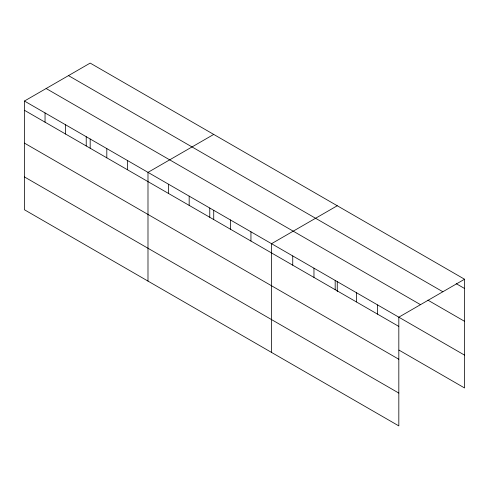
<?xml version="1.0" encoding="UTF-8"?>
<svg xmlns="http://www.w3.org/2000/svg" width="489" height="489" viewBox="0 0 489 489"><rect width="100%" height="100%" fill="white"/><g stroke="black" fill="none" stroke-linecap="round" stroke-linejoin="round"><path stroke-width="0.73" d="M464.55 279.231L398.822 317.184L398.822 425.907L24.45 209.769L24.45 101.04L90.178 63.093L464.55 279.231L464.55 387.96L398.981 350.1M213.724 134.42L147.99 172.366L147.99 281.096M337.263 205.747L271.536 243.693L271.536 352.422M456.194 283.657L464.55 288.479M68.491 75.618L442.857 291.756M427.906 300.154L464.55 321.31M46.143 88.521L420.509 304.659M24.45 101.04L464.55 355.13M24.45 110.288L398.822 326.426M24.45 143.118L398.822 359.256M24.45 176.939L398.822 393.077M377.606 304.934L377.606 314.183M356.389 292.685L356.389 301.933M337.263 281.64L337.263 291.566M335.179 280.435L335.179 289.684M313.962 268.192L313.962 277.434M292.746 255.943L292.746 265.191M250.943 231.804L250.943 241.053M230.356 219.922L230.356 229.164M213.724 210.319L213.724 219.475M209.763 208.033L209.763 217.275M189.17 196.144L189.17 205.392M168.583 184.255L168.583 193.503M127.403 160.478L127.403 169.726M106.81 148.595L106.81 157.837M90.178 138.992L90.178 148.149M86.223 136.706L86.223 145.954M65.63 124.817L65.63 134.065M45.043 112.928L45.043 122.177"/></g></svg>
